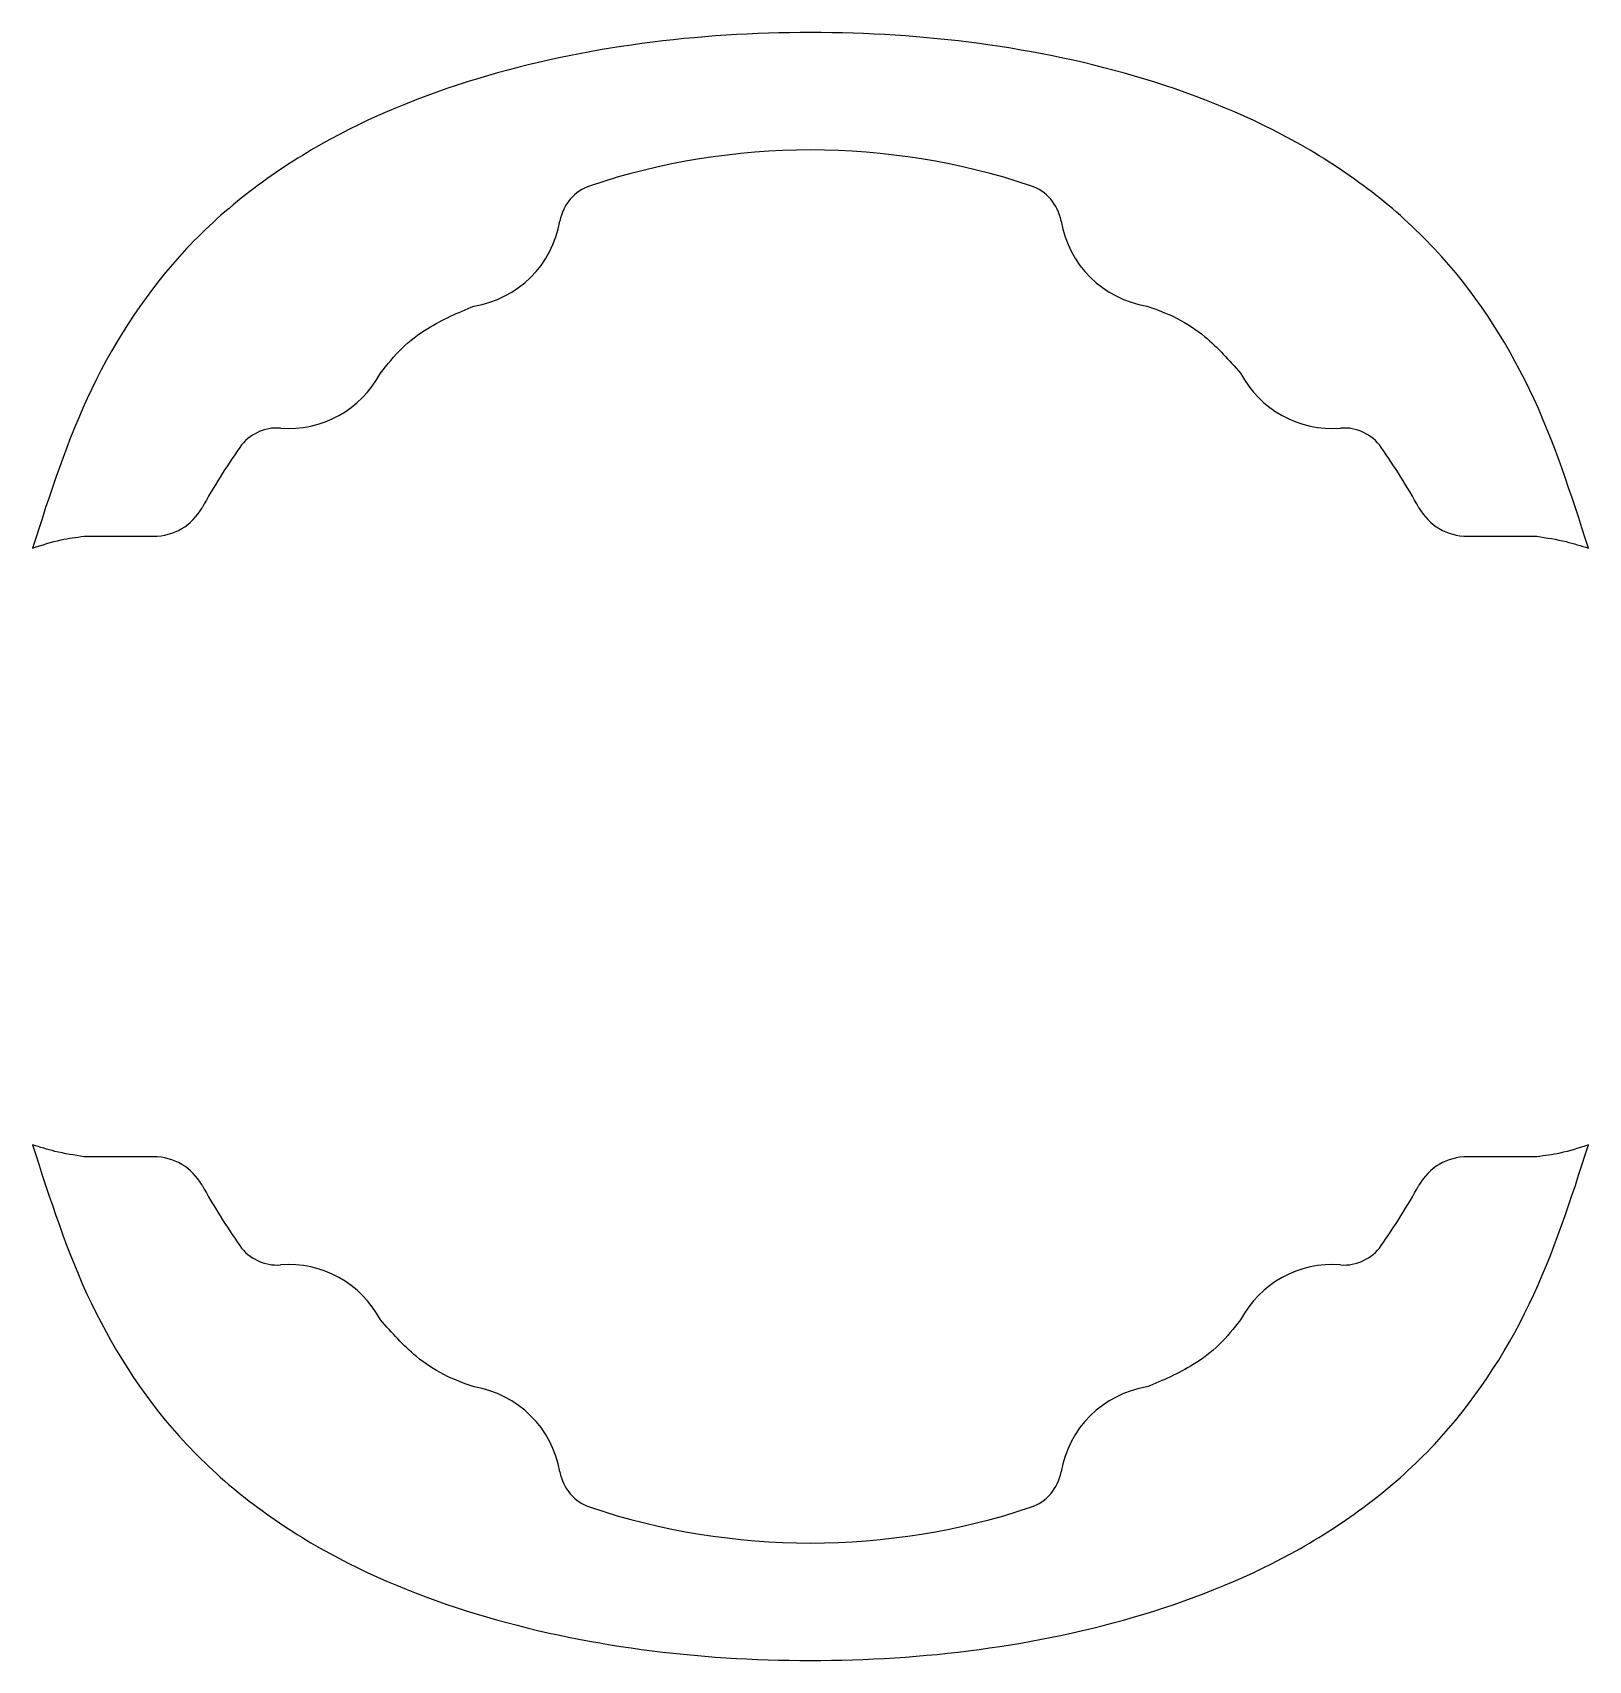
# Model space of a CAD drawing. Header units: millimetres. Extents: x -30.9 to 30.9, y -32.3 to 32.3.
import ezdxf

# ---------------------------------------------------------------- set-up
doc = ezdxf.new("R2010")
doc.units = ezdxf.units.MM

msp = doc.modelspace()

# ---------------------------------------------------------------- linework, layer by layer
at = {"color": 7, "linetype": 'Continuous'}
for p, q in [((-28.81, 12.3), (-26.052, 12.3)), ((26.052, 12.3), (28.81, 12.3)), ((-26.052, -12.3), (-28.81, -12.3)), ((28.81, -12.3), (26.052, -12.3))]:
    msp.add_line(p, q, dxfattribs=at)
for centre, radius, start, end in [((0, 0), 27.616, 71.57019, 108.42981), ((-8.161, 24.492), 1.8, 108.42981, 170.20119), ((8.161, 24.492), 1.8, 9.79881, 71.57019), ((-14, 25.5), 4.125, 279.13983, 350.20119), ((14, 25.5), 4.125, 189.79881, 260.85495), ((-20.7, 20.7), 4.125, 265.57464, 332.09193), ((20.7, 20.7), 4.125, 207.90285, 274.42536), ((-21.157, 14.793), 1.8, 85.57464, 145.03954), ((21.157, 14.793), 1.8, 34.96046, 94.42536), ((0, 0), 27.616, 145.03954, 150.90092), ((0, 0), 27.616, 29.09908, 34.96046), ((-26.052, 14.5), 2.2, 270, 330.90092), ((26.052, 14.5), 2.2, 209.09908, 270), ((-26.052, -14.5), 2.2, 29.09908, 90), ((26.052, -14.5), 2.2, 90, 150.90092), ((0, 0), 27.616, 209.09908, 214.96046), ((0, 0), 27.616, 325.03954, 330.90092), ((-21.157, -14.793), 1.8, 214.96046, 274.42536), ((21.157, -14.793), 1.8, 265.57464, 325.03954), ((-20.7, -20.7), 4.125, 27.90285, 94.42536), ((20.7, -20.7), 4.125, 85.57464, 152.09193), ((-14, -25.5), 4.125, 9.79881, 80.85495), ((14, -25.5), 4.125, 99.13983, 170.20119), ((-8.161, -24.492), 1.8, 189.79881, 251.57019), ((8.161, -24.492), 1.8, 288.42981, 350.20119), ((0, 0), 27.616, 251.57019, 288.42981)]:
    msp.add_arc(centre, radius, start, end, dxfattribs=at)
for points, knots in [([(30.852, 11.829), (30.167, 13.966), (28.798, 18.241), (25.033, 23.959), (19.584, 28.079), (13.313, 30.616), (6.719, 31.994), (0.006, 32.409), (-6.695, 31.997), (-13.288, 30.624), (-19.559, 28.093), (-25.019, 23.976), (-28.792, 18.254), (-30.164, 13.974), (-30.852, 11.829)], [0, 0, 0, 0, 0.0833135, 0.1667264, 0.2501002, 0.3334727, 0.4167131, 0.4998866, 0.5831631, 0.6659629, 0.7495999, 0.8330763, 0.916381, 1, 1, 1, 1]), ([(-17.055, 18.769), (-16.784, 19.108), (-16.241, 19.785), (-15, 20.732), (-13.972, 21.164), (-13.345, 21.427)], [0, 0, 0, 0, 0.280094, 0.561075, 1, 1, 1, 1]), ([(13.344, 21.427), (13.752, 21.28), (14.568, 20.984), (15.864, 20.113), (16.604, 19.278), (17.055, 18.77)], [0, 0, 0, 0, 0.280095, 0.561075, 1, 1, 1, 1]), ([(-30.852, 11.829), (-30.477, 11.952), (-29.811, 12.172), (-29.115, 12.261), (-28.81, 12.3)], [0, 0, 0, 0, 0.561131, 1, 1, 1, 1]), ([(28.81, 12.3), (29.197, 12.24), (29.889, 12.131), (30.557, 11.922), (30.852, 11.829)], [0, 0, 0, 0, 0.558893, 1, 1, 1, 1]), ([(-30.851, -11.829), (-30.167, -13.966), (-28.798, -18.242), (-25.033, -23.959), (-19.584, -28.079), (-13.313, -30.616), (-6.718, -31.995), (-0.005, -32.409), (6.696, -31.997), (13.289, -30.623), (19.56, -28.093), (25.019, -23.975), (28.793, -18.254), (30.164, -13.973), (30.852, -11.829)], [0, 0, 0, 0, 0.083316, 0.166731, 0.250108, 0.333482, 0.416726, 0.499902, 0.58318, 0.66598, 0.749617, 0.833091, 0.916388, 1, 1, 1, 1]), ([(-28.81, -12.3), (-29.196, -12.24), (-29.889, -12.131), (-30.557, -11.922), (-30.851, -11.829)], [0, 0, 0, 0, 0.558892, 1, 1, 1, 1]), ([(30.852, -11.829), (30.477, -11.952), (29.811, -12.172), (29.115, -12.261), (28.81, -12.3)], [0, 0, 0, 0, 0.56113, 1, 1, 1, 1]), ([(-13.344, -21.427), (-13.752, -21.28), (-14.568, -20.984), (-15.864, -20.113), (-16.604, -19.278), (-17.055, -18.77)], [0, 0, 0, 0, 0.280095, 0.561075, 1, 1, 1, 1]), ([(17.055, -18.769), (16.784, -19.108), (16.241, -19.785), (15, -20.732), (13.972, -21.164), (13.345, -21.427)], [0, 0, 0, 0, 0.280094, 0.561075, 1, 1, 1, 1])]:
    msp.add_open_spline(points, degree=3, knots=knots, dxfattribs=at)

doc.saveas('drawing.dxf')
